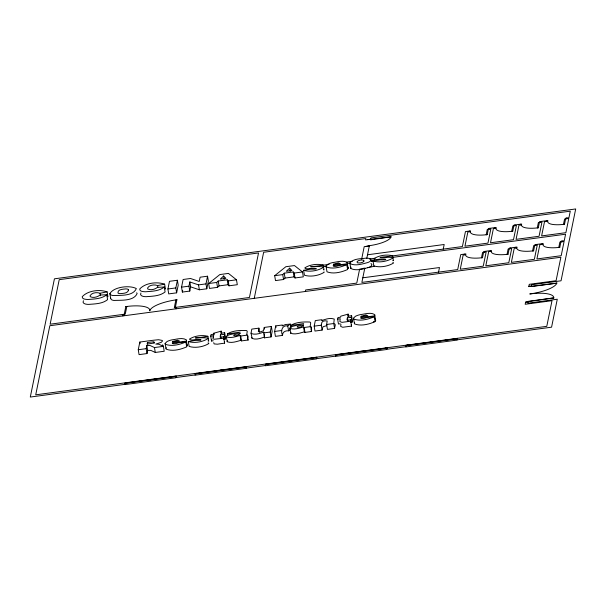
<?xml version="1.0" encoding="UTF-8"?>
<svg xmlns="http://www.w3.org/2000/svg" width="606" height="606" viewBox="0 0 606 606"><rect width="100%" height="100%" fill="white"/><g stroke="black" fill="none" stroke-linecap="round" stroke-linejoin="round"><path stroke-width="0.91" d="M258.913 328.149L258.361 331.633L260.55 331.838L263.383 330.778L264.261 327.429L271.359 326.482L272.17 331.384L271.034 336.944L264.413 337.837L264.595 336.936C260.769 338.398 256.065 340.019 252.096 338.443L251.058 333.141L251.785 329.103L258.913 328.149L259.588 332.232M251.869 338.05L251.876 337.55M213.744 342.632L214.07 343.905L217.372 344.208L224.606 343.125L224.387 341.723M109.868 293.668C113.64 286.714 129.911 284.979 136.342 288.577C132.987 296.41 120.374 295.167 113.064 295.546A11.984 3.401 -9.4 0 1 110.519 294.667L109.868 293.668L110.678 298.569L111.33 299.576A11.984 3.401 -9.4 0 0 113.875 300.447C121.185 300.068 133.797 301.311 137.153 293.486L136.661 292.796M110.678 298.569L110.701 297.94M122.904 315.931L123.215 314.4M176.179 308.196L175.157 308.333L176.914 299.735L175.891 299.872L174.323 307.553L249.445 297.478L258.535 252.952L59.221 279.661L50.139 324.195L125.26 314.12L126.828 306.447L125.806 306.583L124.048 315.181L123.026 315.317M125.162 382.84L124.798 384.605L175.907 377.758L176.263 375.993M125.707 383.219L125.798 382.757M126.343 383.128L126.434 382.666M138.259 349.73L139.827 342.049L152.985 340.284L158.545 339.724L162.294 340.451L162.453 341.087L161.317 342.314L155.833 344.079L159.014 344.314L163.393 346.359L164.203 351.26L155.28 352.457L150.856 350.404L148.334 350.359L147.637 350.45L147 353.571L139.069 354.631L138.259 349.73L146.19 348.662L146.826 345.549L150.046 345.503L154.469 347.556L163.393 346.359M147.44 342.534L147.122 344.094L152.56 343.269L154.477 342.345L152.712 341.875L147.44 342.534L147.712 344.17M167.915 288.986L169.483 281.313L177.399 280.252L178.209 285.153L176.641 292.834L168.726 293.895L167.915 288.986L175.831 287.926L177.399 280.252M149.977 379.962L150.076 379.5M150.614 379.879L150.712 379.417M151.258 379.795L151.349 379.333M176.051 308.81L176.369 307.272M190.648 286.858L189.784 291.069L182.361 292.069L181.55 287.161L183.11 279.487L190.489 278.495L199.238 281.457L200.109 277.207L207.547 276.207L208.366 281.116L206.797 288.789L199.351 289.789L190.648 286.858L189.829 281.949L198.541 284.888L205.987 283.888L207.547 276.207M182.361 292.069L182.709 290.357M189.784 291.069L188.974 286.168L189.829 281.949M174.892 376.621L174.99 376.167M175.528 376.538L175.626 376.076M186.459 341.08L186.413 339.883C182.186 337.178 176.429 339.383 171.771 339.898A9.06 2.575 -9.4 0 0 167.029 341.549L165.127 343.435L166.112 349.147C172.528 351.654 180.49 349.601 186.701 346.844L185.891 341.943L178.944 342.685L175.611 343.625A3.409 0.97 -9.4 0 1 172.468 343.39L172.233 342.981L186.459 341.08L187.269 345.981L186.936 344.413M195.427 373.425L195.071 375.19L246.172 368.342L246.536 366.577M195.973 373.796L196.064 373.341M196.609 373.713L196.708 373.251M213.267 340.799L211.524 341.026L210.714 336.125L211.032 334.565L213.645 334.217L213.857 333.194L221.19 331.149L221.591 333.595M211.524 341.026L211.842 339.466M210.714 336.125L213.327 335.777L212.918 338.512L213.948 339.262L223.796 338.216L223.576 336.815L220.167 337.231L220.44 334.823L224.341 334.3L224.659 332.739L220.758 333.262L221.19 331.149M223.591 339.413L225.152 339.201L225.47 337.64L224.659 332.739M220.251 370.546L220.342 370.084M220.887 370.463L220.978 370.001M221.523 370.372L221.622 369.918M254.247 298.334L263.64 252.263L365.857 238.567L365.577 239.915L370.69 239.234M247.521 338.943L248.021 336.489A8.136 2.31 -9.4 0 0 247.665 335.739M245.165 367.206L245.256 366.744M245.801 367.122L245.892 366.66M264.413 337.837L263.784 332.027C259.959 333.497 255.255 335.118 251.285 333.542L251.058 333.141M271.034 336.944L270.223 332.043L271.359 326.482M265.701 364.009L265.337 365.774L316.446 358.926L316.802 357.161M266.246 364.38L266.337 363.918M266.882 364.297L266.973 363.835M290.456 329.467L288.577 330.823C285.638 330.467 282.282 331.952 282.54 335.406L275.412 336.36L274.601 331.459L275.73 325.892L282.373 325.005L282.184 325.914L285.502 324.513L290.266 324.112L290.812 327.376M282.54 335.406C280.343 331.149 282.101 324.755 287.767 325.922L290.266 324.112M290.516 361.131L290.615 360.668M291.16 361.047L291.251 360.585M305.348 291.486L305.666 289.948L356.767 283.1L359.623 269.125L364.729 268.443M291.797 360.956L291.887 360.494M311.151 329.626L311.484 327.982A8.136 2.31 -9.4 0 0 311.128 327.232M314.181 326.149L315.317 320.589L321.922 319.703L321.741 320.612C325.566 319.142 330.278 317.514 334.254 319.089L333.755 323.528L334.565 328.429L327.437 329.391L326.626 324.483L327.179 320.998L324.99 320.794L322.839 321.369L321.824 322.528L321.278 325.202L322.089 330.103L314.991 331.058L314.181 326.149L321.278 325.202M315.431 357.79L315.529 357.328M316.074 357.707L316.165 357.245M322.089 330.103L322.968 326.763L326.823 325.619M347.359 263.754L347.314 262.557C343.087 259.853 337.33 262.057 332.671 262.572A9.06 2.575 -9.4 0 0 327.929 264.224L326.028 266.11L327.005 271.821C333.429 274.329 341.39 272.283 347.602 269.519L346.791 264.617L339.845 265.36L336.512 266.299A3.409 0.97 -9.4 0 1 333.368 266.064L333.133 265.655L347.359 263.754L348.17 268.655L348.124 267.458L347.382 266.791M334.565 328.429L335.292 324.899L334.626 323.695M340.193 323.786L338.451 324.021L337.64 319.12L337.959 317.552L340.572 317.203L340.784 316.18L348.117 314.135L348.526 316.59M340.936 324.324L340.655 326.407L342.723 327.263L351.541 326.111L351.313 324.71M335.966 354.593L335.61 356.358L386.711 349.51L387.075 347.738M336.512 354.964L336.61 354.502M337.156 354.881L337.247 354.419M348.117 314.135L347.685 316.249L351.586 315.726L351.268 317.286L347.367 317.809L346.965 319.786L347.549 320.294L350.503 319.809L351.541 326.111M361.653 259.171L364.198 246.672L369.312 245.991M366.244 246.4L369.372 245.68A20.937 5.946 -9.4 0 0 390.779 237.514L391.067 236.802L367.622 239.643M350.518 322.4L352.086 322.195L352.404 320.635L351.586 315.726M366.766 258.459L369.372 245.68M360.79 351.715L360.881 351.253M361.426 351.624L361.524 351.169M362.07 351.541L362.161 351.079M374.849 315.832L374.796 314.635C370.569 311.931 364.82 314.135 360.153 314.658A9.06 2.575 -9.4 0 0 355.419 316.302L353.51 318.188L354.495 323.899C360.911 326.407 368.88 324.361 375.091 321.604L374.281 316.696L367.327 317.438L364.001 318.377A3.409 0.97 -9.4 0 1 360.858 318.142L360.623 317.741L374.849 315.832L375.659 320.733L375.319 319.165M391.067 236.802L370.561 239.847L370.963 237.885L570.276 211.176L568.943 217.698L565.754 218.13L564.497 224.273L563.474 224.409L564.572 219.031L568.792 218.471L565.89 232.674L541.612 235.923L544.514 221.72L547.71 221.296A18.316 5.204 -9.4 0 0 562.482 224.5L564.497 224.273M385.704 348.374L385.795 347.912M386.34 348.291L386.439 347.829M406.24 345.17L405.876 346.943L456.985 340.087L457.348 338.322M406.785 345.549L406.876 345.087M407.421 345.465L407.52 345.003M438.539 272.139L439.479 267.534L362.82 277.806M443.236 249.111L444.175 244.498L367.516 254.778M431.055 342.292L431.154 341.837M431.699 342.208L431.79 341.746M432.336 342.125L432.434 341.663M464.688 254.823L464.847 254.05M469.385 231.787L469.544 231.022M392.468 257.406L565.58 234.204L564.247 240.733L561.05 241.158L559.8 247.301L558.777 247.437L559.876 242.067L564.088 241.499L561.194 255.702L536.916 258.959L539.817 244.756L543.006 244.324L543.165 243.559L534.863 244.672L533.606 250.816L532.583 250.952L533.681 245.574L537.257 245.097L534.363 259.3L511.366 262.383L514.259 248.18L516.82 247.839L516.971 247.066L509.305 248.096L508.055 254.24L507.033 254.376L508.131 248.998L511.706 248.521L508.805 262.724L485.807 265.807L488.709 251.604L491.261 251.263L491.421 250.49L483.755 251.52L482.497 257.664L481.482 257.8L482.573 252.422L486.156 251.945L483.255 266.148L460.257 269.231L463.158 255.028L465.711 254.687L465.87 253.914L460.757 254.603L457.704 269.572L361.88 282.411L364.789 268.132L363.259 268.337M547.71 221.296L547.862 220.523L539.56 221.637L538.302 227.78L537.287 227.917L538.378 222.546L541.961 222.061L539.06 236.264L516.062 239.347L518.963 225.144L521.516 224.803L521.675 224.038L514.009 225.061L512.752 231.204L511.729 231.34L512.827 225.97L516.403 225.485L513.509 239.688L490.512 242.771L493.405 228.568L495.966 228.227L496.117 227.462L488.451 228.485L487.201 234.628L486.179 234.764L487.277 229.394L490.852 228.909L487.951 243.112L464.953 246.195L467.855 231.992L470.407 231.651L470.567 230.886L465.453 231.568L462.401 246.544L391.817 255.997M455.97 338.959L456.068 338.496M456.613 338.868L456.704 338.413M484.618 252.149L484.777 251.384M489.322 229.121L489.474 228.348M490.239 251.399L490.398 250.626M494.943 228.364L495.094 227.598M510.169 248.725L510.328 247.96M514.873 225.69L515.032 224.924M515.797 247.975L515.948 247.203M520.493 224.94L520.652 224.175M535.727 245.301L535.878 244.536M540.423 222.266L540.582 221.501M541.984 244.46L542.143 243.695M546.688 221.432L546.839 220.66M561.913 241.794L562.073 241.021M566.618 218.758L566.769 217.993M124.844 384.378L30.3 397.044L54.426 278.813L575.7 208.956L561.042 280.805L531.651 284.744L531.28 286.585L556.831 283.161L528.788 286.623L529.258 284.32L556.088 280.722L560.876 257.239L49.821 325.725L35.724 394.824L546.779 326.339L552.013 300.682L525.182 304.28L525.652 301.977L553.823 297.902L528.273 301.326L527.894 303.167L557.278 299.228L551.574 327.187L457.03 339.86M556.891 282.85L556.475 283.881A25.922 7.363 -9.4 0 1 529.773 293.955A25.922 7.363 -9.4 0 1 553.748 297.235L553.763 298.205M83.401 300.705C81.636 303.901 86.635 304.47 88.741 304.386C95.119 303.871 102.399 303.864 107.588 299.644L106.777 294.736L99.99 295.039C97.498 297.152 93.142 298.228 90.218 296.682L90.112 295.652C91.885 292.546 96.998 292.054 100.058 293.266L107.126 291.865L107.936 296.766L107.292 296.304M140.903 293.001C139.138 296.198 144.137 296.766 146.251 296.682C152.621 296.167 159.901 296.16 165.09 291.933L164.279 287.032L157.492 287.327C155 289.448 150.644 290.524 147.72 288.979L147.614 287.941C149.387 284.835 154.5 284.35 157.56 285.555L164.627 284.161L165.446 289.062L164.802 288.592M165.938 348.336L166.241 347.692M354.321 323.089L354.624 322.445M350.965 267.193L350.738 268.443C356.161 271.246 363.07 268.905 368.675 267.428A9.105 2.583 -9.4 0 0 371.63 265.579L371.902 264.413M162.916 346.617L163.105 345.359L162.332 344.912M227.576 340.777L227.189 341.708C231.462 343.428 236.613 341.549 240.877 340.322L240.067 335.421C235.802 336.648 230.651 338.519 226.379 336.8L226.765 335.875L228.576 334.989L240.218 332.126L227.409 333.914L227.674 335.55M291.039 332.27L290.653 333.202C294.925 334.921 300.076 333.042 304.341 331.823L303.53 326.914C299.266 328.141 294.115 330.02 289.842 328.3L290.229 327.369L292.039 326.49L303.682 323.619L290.872 325.407L291.138 327.043M208.669 283.525L216.728 282.449L218.236 281.017L227.197 279.813L228.22 280.911L229.03 285.812L237.302 284.706L236.484 279.798L228.454 273.412L219.842 274.563L208.669 283.525L209.479 288.433L217.539 287.35L219.046 285.918L228.007 284.714L229.03 285.812M274.685 275.685L282.744 274.601L284.252 273.17L293.213 271.965L294.236 273.064L295.046 277.965L303.318 276.859L302.508 271.958L294.471 265.564L285.858 266.716L274.685 275.685L275.495 280.586L283.563 279.502L285.062 278.071L294.031 276.874L295.046 277.965M227.409 333.914C232.787 330.437 240.074 330.308 246.309 330.535A8.136 2.31 -9.4 0 1 247.21 331.588L246.748 334.633L247.354 335.11L248.165 340.011L241.506 340.905L240.877 340.322M290.872 325.407C296.251 321.93 303.538 321.809 309.78 322.028A8.136 2.31 -9.4 0 1 310.673 323.081L310.211 326.134L310.817 326.604L311.628 331.505L304.969 332.399L304.341 331.823M223.644 275.988L220.289 279.124L225.902 278.374L223.644 275.988L224.182 279.26M289.66 268.14L286.305 271.276L291.918 270.526L289.66 268.14L290.198 271.412M106.777 294.736C101.588 298.963 94.309 298.97 87.931 299.485C85.991 299.319 82.128 299.47 82.196 296.728C87.794 290.562 99.392 289.191 107.126 291.865M164.279 287.032C159.09 291.259 151.811 291.266 145.432 291.774C143.493 291.615 139.63 291.766 139.698 289.017C145.296 282.858 156.893 281.487 164.627 284.161M185.891 341.943C179.679 344.7 171.718 346.746 165.294 344.246L165.127 343.435M346.791 264.617C340.58 267.375 332.618 269.42 326.195 266.92L326.028 266.11M374.281 316.696C368.069 319.453 360.1 321.506 353.684 318.998L353.51 318.188M323.195 265.095L316.43 266.193C301.508 267.511 319.741 265.882 323.203 266.981L323.339 267.405C318.006 270.776 309.681 272.261 303.606 270.306L310.689 269.162C320.756 269.556 315.847 267.208 307.992 268.791A5.499 1.56 -9.4 0 1 305.03 268.238L304.879 267.791C309.871 264.595 317.408 263.527 323.195 265.095L324.005 270.003L323.324 269.617M392.62 255.793L385.855 256.891C370.933 258.201 389.166 256.58 392.627 257.679L392.764 258.103C387.431 261.474 379.106 262.959 373.031 261.004L380.113 259.86C390.181 260.254 385.272 257.898 377.417 259.482A5.499 1.56 -9.4 0 1 374.455 258.929L374.303 258.489C379.295 255.293 386.833 254.217 392.62 255.793L393.43 260.694L392.749 260.315M207.911 336.307L201.147 337.406C186.224 338.724 204.457 337.095 207.919 338.193L208.047 338.618C202.722 341.989 194.397 343.473 188.322 341.519L195.405 340.375C205.472 340.769 200.563 338.413 192.708 340.004A5.499 1.56 -9.4 0 1 189.746 339.443L189.595 339.004C194.587 335.807 202.124 334.732 207.911 336.307L208.722 341.208L208.04 340.83M176.914 299.735L173.558 300.25A25.922 7.363 -9.4 0 0 149.788 310.84A25.922 7.363 -9.4 0 0 129.123 306.204L125.806 306.583M322.612 265.276L329.088 264.405M346.662 262.05L352.215 261.307M369.38 259.004L374.993 258.254M323.218 266.685L325.998 266.314M347.276 263.459L350.048 263.087M370.94 260.292L374.69 259.785M371.622 261.247L374.41 260.868M371.561 261.55L374.349 261.178M181.55 287.161L188.974 286.168M228.22 280.911L236.484 279.798M294.236 273.064L302.508 271.958M528.849 286.312L531.401 285.971M337.64 319.12L340.254 318.764L339.845 321.506L341.913 322.362L350.722 321.21L350.503 319.809M240.067 335.421L240.696 335.997L247.354 335.11M263.602 332.929L270.223 332.043M274.601 331.459L281.729 330.497M303.53 326.914L304.159 327.498L310.817 326.604M326.626 324.483L333.755 323.528M525.591 302.28L528.144 301.94M126.389 382.901L150.023 379.735M151.303 379.561L174.937 376.394M196.662 373.485L220.296 370.319M221.576 370.145L245.21 366.978M266.928 364.07L290.569 360.896M291.842 360.729L315.476 357.563M337.201 354.646L360.835 351.48M362.115 351.313L385.749 348.139M407.467 345.231L431.108 342.064M432.381 341.89L456.023 338.724M125.063 383.303L176.172 376.455M195.337 373.887L246.437 367.039M265.602 364.471L316.711 357.616M335.875 355.048L386.984 348.2M406.141 345.632L457.25 338.784M175.952 377.53L195.117 374.962M246.218 368.115L265.383 365.539M316.491 358.691L335.656 356.123M386.764 349.276L405.929 346.708M538.302 227.78L536.295 228.015A18.316 5.204 -9.4 0 1 521.516 224.803M512.752 231.204L510.737 231.439A18.316 5.204 -9.4 0 1 495.966 228.227M487.201 234.628L485.186 234.863A18.316 5.204 -9.4 0 1 470.407 231.651M559.8 247.301L557.785 247.536A18.316 5.204 -9.4 0 1 543.006 244.324M533.606 250.816L531.591 251.043A18.316 5.204 -9.4 0 1 516.82 247.839M508.055 254.24L506.04 254.467A18.316 5.204 -9.4 0 1 491.261 251.263M482.497 257.664L480.49 257.898A18.316 5.204 -9.4 0 1 465.711 254.687M373.357 321.786L375.091 321.604M392.832 262.254L393.574 263.004C388.241 266.375 379.917 267.86 373.841 265.905L373.031 261.004M208.123 342.769L208.865 343.519C203.533 346.89 195.208 348.382 189.133 346.42L188.322 341.519M311.022 331.035L311.628 331.505M247.559 339.542L248.165 340.011M349.927 263.542C355.343 266.337 362.252 263.996 367.857 262.519A9.105 2.583 -9.4 0 0 370.819 260.678L370.766 259.065A8.976 2.553 -9.4 0 0 365.857 258.164C360.562 258.868 353.548 258.497 349.851 262.921L350.738 268.443M324.013 271.882L324.149 272.314C318.817 275.685 310.492 277.169 304.417 275.207L303.606 270.306M351.268 317.286L352.086 322.195M347.367 317.809L347.905 321.082M304.159 327.498L304.969 332.399M293.213 271.965L294.031 276.874M284.252 273.17L285.062 278.071M282.744 274.601L283.563 279.502M289.842 328.3L290.653 333.202M287.767 325.922L288.577 330.823M275.73 325.892L276.003 327.528M264.261 327.429L264.534 329.066M264.186 334.482L264.458 336.118M240.696 335.997L241.506 340.905M227.197 279.813L228.007 284.714M218.236 281.017L219.046 285.918M226.379 336.8L227.189 341.708M216.728 282.449L217.539 287.35M224.341 334.3L225.152 339.201M223.576 336.815L224.606 343.125M220.44 334.823L220.978 338.095M205.987 283.888L206.797 288.789M213.857 333.194L214.123 334.83M213.327 335.777L213.6 337.413M198.541 284.888L199.351 289.789M175.831 287.926L176.641 292.834M157.56 285.555L157.833 287.191M153.81 341.875L154.083 343.511M154.469 347.556L155.28 352.457M146.826 345.549L147.637 350.45M146.19 348.662L147 353.571M139.827 342.049L140.092 343.685M100.058 293.266L100.467 295.713M370.955 263.602A8.976 2.553 -9.4 0 1 371.576 263.966M374.447 266.132A20.937 5.946 -9.4 0 1 367.494 267.716M128.502 289.956C128.017 293.478 123.207 293.281 120.503 293.622A4.674 1.326 -9.4 0 1 118.314 293.259L117.935 292.94C117.458 289.221 123.139 289.191 125.722 288.918A4.727 1.341 -9.4 0 1 127.934 289.267L128.502 289.956M240.067 333.52C236.431 337.853 227.704 335.004 240.067 333.52M303.53 325.013C299.894 329.346 291.168 326.498 303.53 325.013M363.994 260.997L362.774 262.254L360.184 262.943L357.745 262.928L356.964 261.959L358.199 260.731L360.835 260.035L363.221 260.057L363.994 260.997M172.846 341.481L172.46 341.958L179.452 341.026L177.528 340.224L172.846 341.481M333.739 264.163L333.361 264.633L340.352 263.701L338.428 262.898L333.739 264.163M361.229 316.241L360.85 316.711L367.834 315.779L365.91 314.976L361.229 316.241"/></g></svg>
